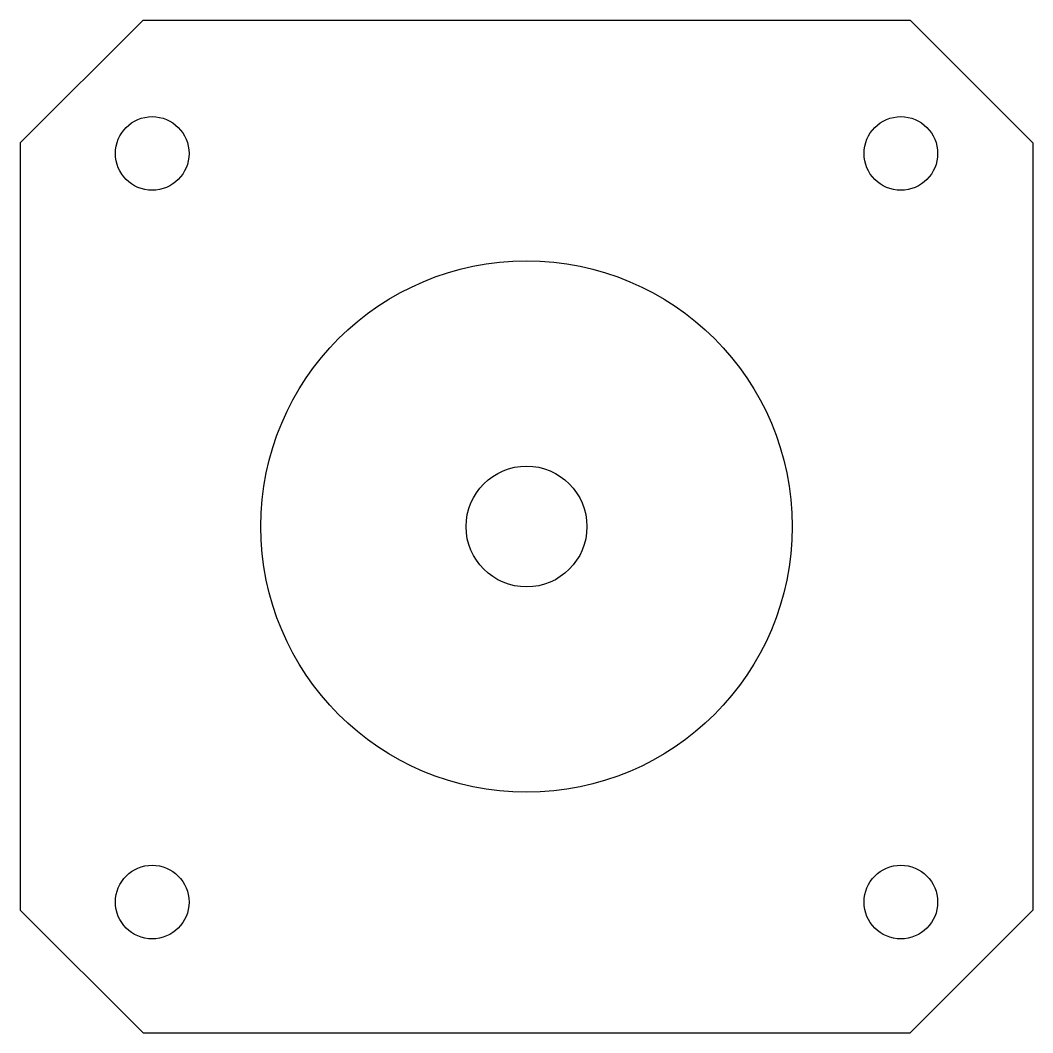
# Model space of a CAD drawing. Header units: inches. Extents: x 0.84 to 2.49, y 0.91 to 2.56.
import ezdxf

# ---------------------------------------------------------------- set-up
doc = ezdxf.new("R2010")
doc.units = ezdxf.units.IN
doc.header["$MEASUREMENT"] = 0

msp = doc.modelspace()

# ---------------------------------------------------------------- linework, layer by layer
for p, q in [((1.042, 2.5642), (0.842, 2.3642)), ((1.042, 2.5642), (2.292, 2.5642)), ((2.492, 2.3642), (2.292, 2.5642)), ((0.842, 2.3642), (0.842, 1.1142)), ((2.492, 2.3642), (2.492, 1.1142)), ((1.042, 0.9142), (0.842, 1.1142)), ((2.492, 1.1142), (2.292, 0.9142)), ((1.042, 0.9142), (2.292, 0.9142))]:
    msp.add_line(p, q)
for centre, radius in [((1.057, 2.3472, 1.89), 0.06), ((2.277, 2.3472, 1.89), 0.06), ((1.667, 1.7392, 1.89), 0.433), ((1.667, 1.7392, 1.969), 0.0985), ((1.057, 1.1272, 1.89), 0.06), ((2.277, 1.1272, 1.89), 0.06)]:
    msp.add_circle(centre, radius)

doc.saveas('drawing.dxf')
